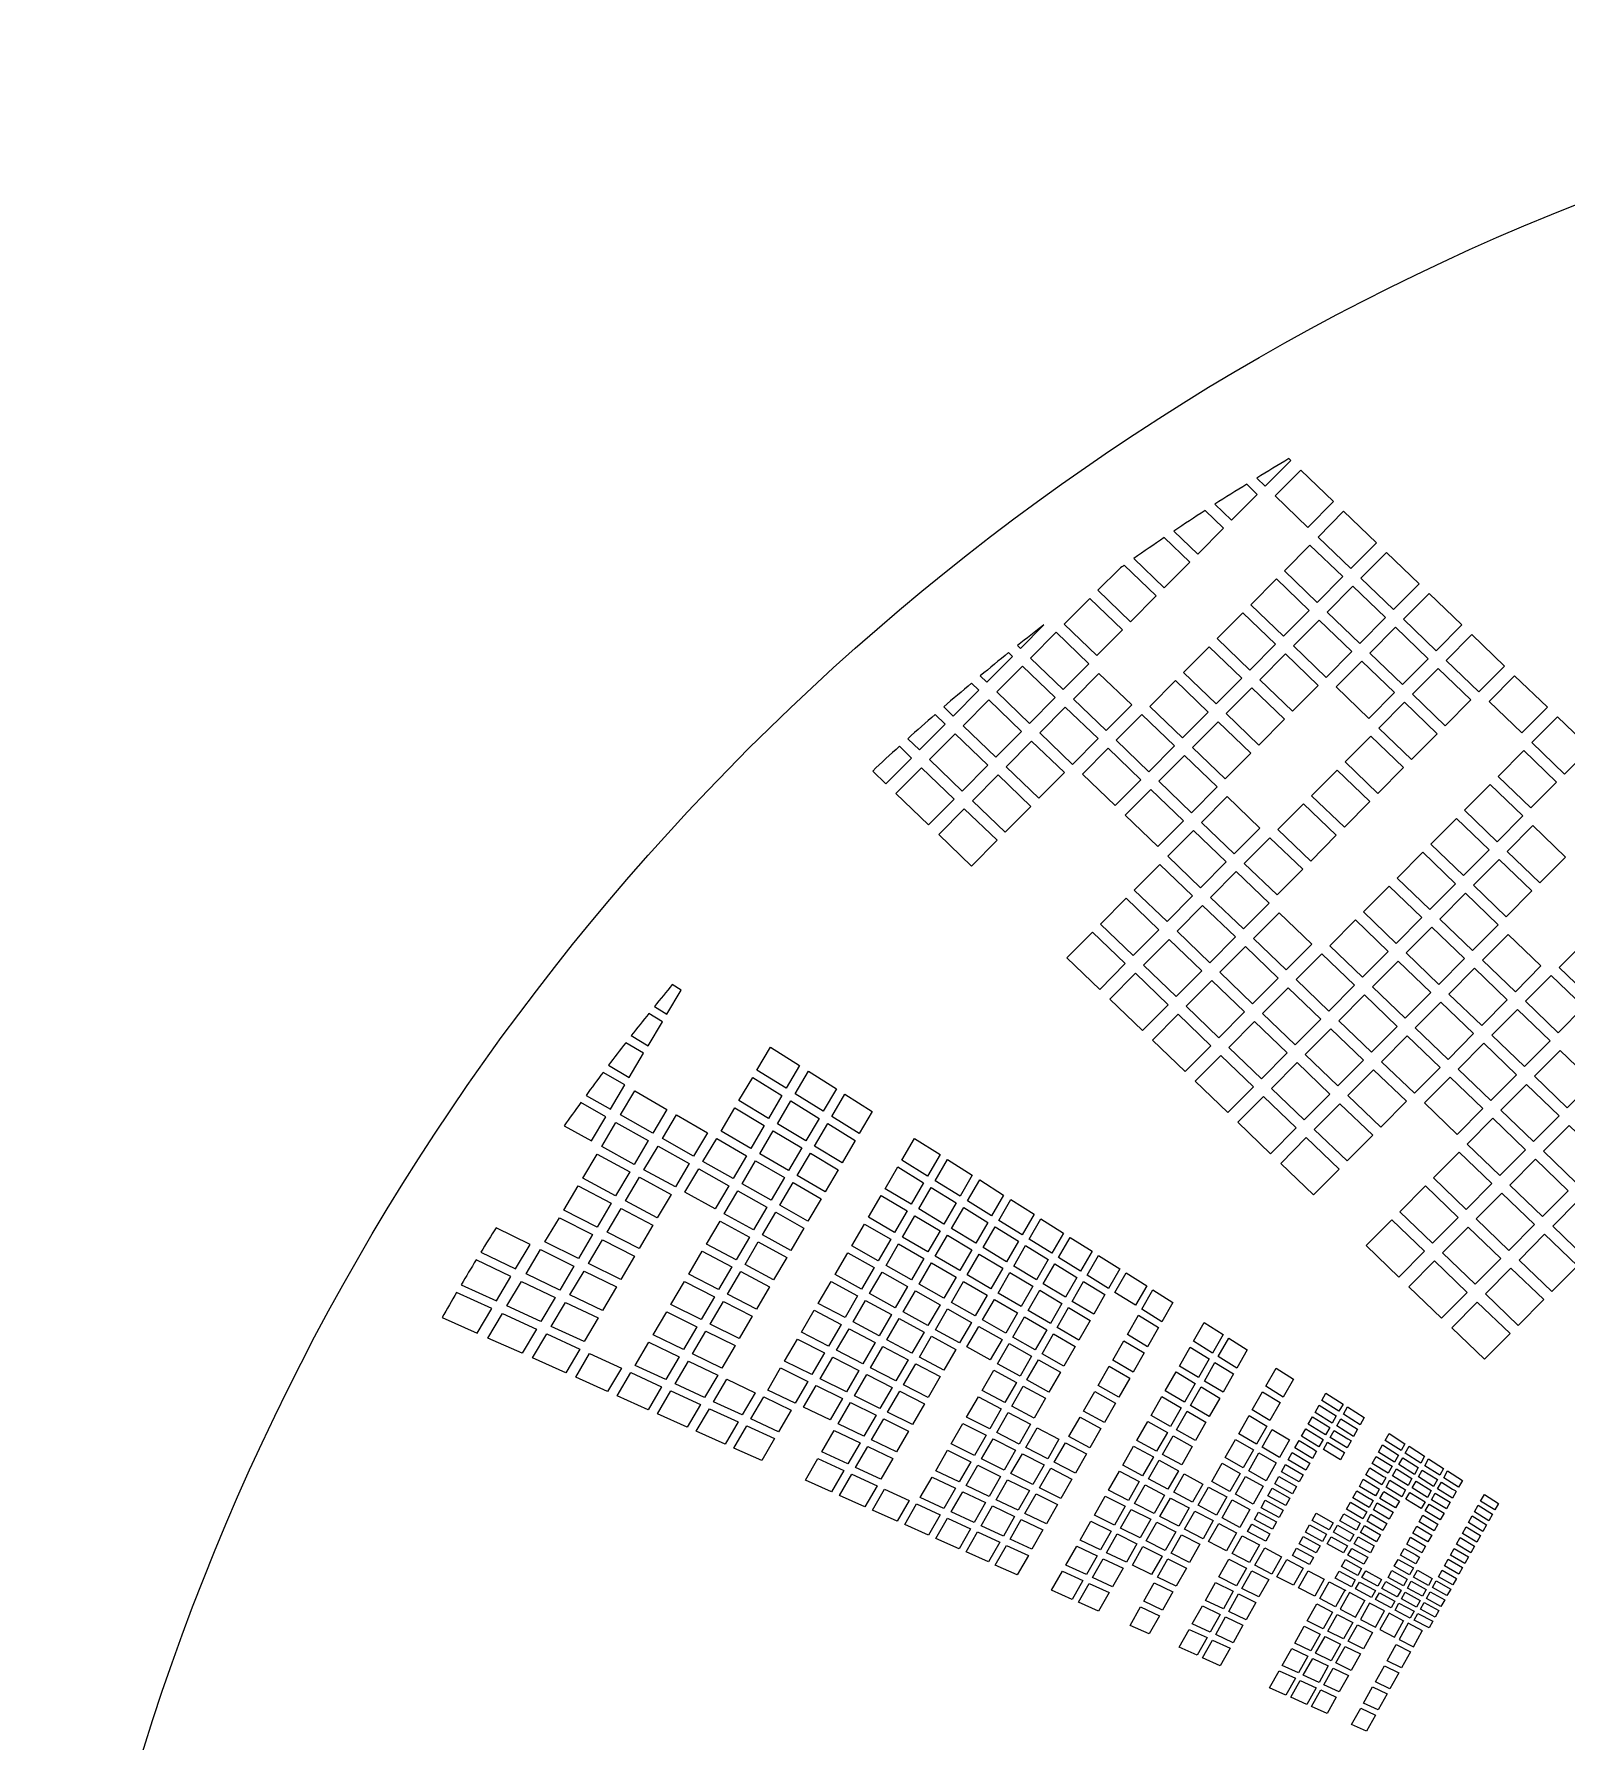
# Model space of a CAD drawing. Header units: millimetres. Extents: x -751 to 1411, y -446 to 1681.
# Drawn here: x 329.5 to 643.7, y 1330.7 to 1680.7 of the extents above; entities that cross this region are included whole.
import ezdxf

# ---------------------------------------------------------------- set-up
doc = ezdxf.new("R2010")
doc.units = ezdxf.units.MM
doc.header["$MEASUREMENT"] = 0
doc.layers.add('Layer 3', color=7, linetype='Continuous')

msp = doc.modelspace()

# ---------------------------------------------------------------- linework, layer by layer
at = {"layer": 'Layer 3', "lineweight": 0}
for points in [[(590.65, 1579.6), (583.94, 1586.05), (589.2, 1591.33), (595.9, 1584.89), (590.65, 1579.6)], [(599.41, 1571.17), (592.71, 1577.62), (597.96, 1582.91), (604.67, 1576.46), (599.41, 1571.17)], [(592.52, 1564.23), (585.81, 1570.68), (591.06, 1575.97), (597.77, 1569.52), (592.52, 1564.23)], [(608.17, 1562.75), (601.47, 1569.2), (606.73, 1574.49), (613.43, 1568.04), (608.17, 1562.75)], [(590.87, 1562.58), (585.62, 1557.3), (578.91, 1563.74), (584.17, 1569.03), (590.87, 1562.58)], [(545.94, 1565.06), (552.65, 1558.61), (547.39, 1553.32), (540.69, 1559.77), (545.94, 1565.06)], [(601.28, 1555.81), (594.57, 1562.26), (599.83, 1567.54), (606.53, 1561.1), (601.28, 1555.81)], [(616.94, 1554.32), (610.23, 1560.77), (615.49, 1566.06), (622.2, 1559.61), (616.94, 1554.32)], [(583.97, 1555.64), (578.72, 1550.35), (572.01, 1556.8), (577.27, 1562.09), (583.97, 1555.64)], [(545.75, 1551.67), (540.49, 1546.38), (533.79, 1552.83), (539.04, 1558.12), (545.75, 1551.67)], [(594.38, 1548.87), (587.67, 1555.32), (592.93, 1560.61), (599.63, 1554.16), (594.38, 1548.87)], [(610.04, 1547.38), (603.34, 1553.83), (608.59, 1559.12), (615.3, 1552.67), (610.04, 1547.38)], [(625.7, 1545.9), (619, 1552.35), (624.25, 1557.64), (630.96, 1551.19), (625.7, 1545.9)], [(577.07, 1548.7), (571.82, 1543.41), (565.11, 1549.86), (570.37, 1555.15), (577.07, 1548.7)], [(526.89, 1545.89), (532.14, 1551.18), (538.85, 1544.73), (533.59, 1539.44), (526.89, 1545.89)], [(592.73, 1547.22), (587.48, 1541.93), (580.77, 1548.38), (586.03, 1553.66), (592.73, 1547.22)], [(603.14, 1540.44), (596.44, 1546.89), (601.69, 1552.18), (608.4, 1545.73), (603.14, 1540.44)], [(618.8, 1538.96), (612.1, 1545.41), (617.35, 1550.7), (624.06, 1544.25), (618.8, 1538.96)], [(549.25, 1537.96), (542.55, 1544.41), (547.8, 1549.69), (554.51, 1543.25), (549.25, 1537.96)], [(570.17, 1541.76), (564.92, 1536.47), (558.21, 1542.92), (563.47, 1548.21), (570.17, 1541.76)], [(634.47, 1537.48), (627.76, 1543.93), (633.01, 1549.21), (639.72, 1542.76), (634.47, 1537.48)], [(531.95, 1537.79), (526.69, 1532.5), (519.99, 1538.95), (525.24, 1544.23), (531.95, 1537.79)], [(585.83, 1540.28), (580.58, 1534.99), (573.87, 1541.44), (579.13, 1546.72), (585.83, 1540.28)], [(611.9, 1532.02), (605.2, 1538.47), (610.45, 1543.76), (617.16, 1537.31), (611.9, 1532.02)], [(535.65, 1537.47), (540.9, 1542.75), (547.61, 1536.31), (542.35, 1531.02), (535.65, 1537.47)], [(563.28, 1534.82), (558.02, 1529.53), (551.31, 1535.98), (556.57, 1541.27), (563.28, 1534.82)], [(643.23, 1529.05), (636.52, 1535.5), (641.78, 1540.79), (648.48, 1534.34), (643.23, 1529.05)], [(525.05, 1530.85), (519.79, 1525.56), (513.09, 1532), (518.35, 1537.29), (525.05, 1530.85)], [(578.93, 1533.34), (573.68, 1528.05), (566.97, 1534.5), (572.23, 1539.78), (578.93, 1533.34)], [(605, 1525.08), (598.3, 1531.53), (603.55, 1536.82), (610.26, 1530.37), (605, 1525.08)], [(528.75, 1530.53), (534, 1535.81), (540.71, 1529.37), (535.46, 1524.08), (528.75, 1530.53)], [(551.12, 1522.59), (544.42, 1529.04), (549.67, 1534.33), (556.38, 1527.88), (551.12, 1522.59)], [(636.33, 1522.11), (629.62, 1528.56), (634.88, 1533.85), (641.58, 1527.4), (636.33, 1522.11)], [(518.15, 1523.9), (512.89, 1518.62), (506.19, 1525.06), (511.44, 1530.35), (518.15, 1523.9)], [(572.04, 1526.4), (566.78, 1521.11), (560.07, 1527.56), (565.33, 1532.84), (572.04, 1526.4)], [(603.36, 1523.43), (598.1, 1518.14), (591.4, 1524.59), (596.65, 1529.87), (603.36, 1523.43)], [(521.85, 1523.58), (527.11, 1528.87), (533.81, 1522.43), (528.55, 1517.14), (521.85, 1523.58)], [(634.69, 1520.46), (629.43, 1515.17), (622.72, 1521.62), (627.98, 1526.91), (634.69, 1520.46)], [(565.14, 1519.46), (559.88, 1514.17), (553.18, 1520.62), (558.43, 1525.9), (565.14, 1519.46)], [(575.55, 1512.68), (568.84, 1519.13), (574.1, 1524.42), (580.8, 1517.97), (575.55, 1512.68)], [(596.46, 1516.49), (591.21, 1511.2), (584.5, 1517.65), (589.76, 1522.93), (596.46, 1516.49)], [(520.2, 1521.93), (526.91, 1515.48), (521.65, 1510.2), (514.95, 1516.64), (520.2, 1521.93)], [(622.53, 1508.23), (615.83, 1514.68), (621.08, 1519.96), (627.79, 1513.52), (622.53, 1508.23)], [(573.9, 1511.03), (568.65, 1505.74), (561.94, 1512.19), (567.2, 1517.48), (573.9, 1511.03)], [(589.56, 1509.55), (584.31, 1504.26), (577.6, 1510.71), (582.86, 1515.99), (589.56, 1509.55)], [(638.19, 1506.75), (631.48, 1513.2), (636.74, 1518.48), (643.45, 1512.04), (638.19, 1506.75)], [(615.63, 1501.29), (608.93, 1507.74), (614.18, 1513.02), (620.89, 1506.58), (615.63, 1501.29)], [(567, 1504.09), (561.75, 1498.8), (555.04, 1505.25), (560.3, 1510.54), (567, 1504.09)], [(577.41, 1497.32), (570.7, 1503.77), (575.96, 1509.05), (582.66, 1502.61), (577.41, 1497.32)], [(631.29, 1499.81), (624.58, 1506.26), (629.84, 1511.54), (636.55, 1505.1), (631.29, 1499.81)], [(608.73, 1494.35), (602.03, 1500.8), (607.28, 1506.08), (613.99, 1499.64), (608.73, 1494.35)], [(553.4, 1503.6), (560.1, 1497.15), (554.84, 1491.86), (548.14, 1498.3), (553.4, 1503.6)], [(569.06, 1502.11), (575.76, 1495.67), (570.51, 1490.38), (563.8, 1496.83), (569.06, 1502.11)], [(624.39, 1492.87), (617.69, 1499.32), (622.94, 1504.6), (629.65, 1498.16), (624.39, 1492.87)], [(584.72, 1500.63), (591.43, 1494.18), (586.17, 1488.89), (579.46, 1495.35), (584.72, 1500.63)], [(607.09, 1492.7), (601.83, 1487.41), (595.13, 1493.86), (600.38, 1499.14), (607.09, 1492.7)], [(546.49, 1496.65), (553.2, 1490.2), (547.95, 1484.92), (541.24, 1491.36), (546.49, 1496.65)], [(562.16, 1495.17), (568.86, 1488.73), (563.61, 1483.44), (556.9, 1489.88), (562.16, 1495.17)], [(616.04, 1497.66), (622.75, 1491.22), (617.49, 1485.93), (610.79, 1492.38), (616.04, 1497.66)], [(633.16, 1484.44), (626.45, 1490.89), (631.71, 1496.18), (638.41, 1489.73), (633.16, 1484.44)], [(654.07, 1488.25), (648.82, 1482.96), (642.11, 1489.41), (647.37, 1494.69), (654.07, 1488.25)], [(577.82, 1493.69), (584.53, 1487.24), (579.27, 1481.95), (572.56, 1488.41), (577.82, 1493.69)], [(588.23, 1486.92), (593.48, 1492.2), (600.19, 1485.76), (594.93, 1480.47), (588.23, 1486.92)], [(555.26, 1488.23), (561.96, 1481.78), (556.71, 1476.5), (550, 1482.94), (555.26, 1488.23)], [(609.14, 1490.72), (615.85, 1484.28), (610.59, 1478.99), (603.89, 1485.44), (609.14, 1490.72)], [(626.26, 1477.5), (619.55, 1483.95), (624.81, 1489.24), (631.51, 1482.79), (626.26, 1477.5)], [(641.92, 1476.02), (635.21, 1482.47), (640.47, 1487.75), (647.17, 1481.31), (641.92, 1476.02)], [(570.92, 1486.75), (577.63, 1480.3), (572.37, 1475.01), (565.66, 1481.46), (570.92, 1486.75)], [(586.58, 1485.26), (593.29, 1478.82), (588.03, 1473.53), (581.33, 1479.98), (586.58, 1485.26)], [(602.24, 1483.78), (608.95, 1477.33), (603.69, 1472.05), (596.99, 1478.5), (602.24, 1483.78)], [(617.91, 1482.3), (624.61, 1475.85), (619.36, 1470.56), (612.65, 1477.01), (617.91, 1482.3)], [(635.02, 1469.08), (628.31, 1475.53), (633.57, 1480.81), (640.27, 1474.37), (635.02, 1469.08)], [(564.02, 1479.81), (570.73, 1473.36), (565.47, 1468.07), (558.76, 1474.52), (564.02, 1479.81)], [(579.69, 1478.32), (586.39, 1471.88), (581.13, 1466.59), (574.43, 1473.03), (579.69, 1478.32)], [(590.09, 1471.56), (595.34, 1476.84), (602.05, 1470.39), (596.8, 1465.11), (590.09, 1471.56)], [(611.01, 1475.36), (617.72, 1468.91), (612.46, 1463.62), (605.75, 1470.07), (611.01, 1475.36)], [(626.67, 1473.87), (633.37, 1467.43), (628.12, 1462.14), (621.41, 1468.59), (626.67, 1473.87)], [(483.7, 1464.64), (477.7, 1468.36), (480.5, 1473.1), (486.45, 1469.32), (483.7, 1464.64)], [(572.78, 1471.38), (579.49, 1464.93), (574.23, 1459.65), (567.53, 1466.09), (572.78, 1471.38)], [(637.08, 1467.1), (642.33, 1472.39), (649.04, 1465.94), (643.79, 1460.65), (637.08, 1467.1)], [(482.83, 1463.17), (480.07, 1458.48), (474.01, 1462.12), (476.82, 1466.88), (482.83, 1463.17)], [(491.3, 1459.92), (485.5, 1463.52), (488.25, 1468.18), (494, 1464.52), (491.3, 1459.92)], [(588.45, 1469.9), (595.15, 1463.46), (589.89, 1458.16), (583.19, 1464.61), (588.45, 1469.9)], [(604.11, 1468.42), (610.82, 1461.97), (605.56, 1456.68), (598.85, 1463.13), (604.11, 1468.42)], [(619.77, 1466.93), (626.48, 1460.49), (621.22, 1455.2), (614.52, 1461.65), (619.77, 1466.93)], [(456.33, 1455.45), (449.72, 1459.19), (452.65, 1464.13), (459.22, 1460.32), (456.33, 1455.45)], [(498.66, 1455.35), (493.05, 1458.83), (495.74, 1463.42), (501.31, 1459.88), (498.66, 1455.35)], [(630.18, 1460.16), (635.44, 1465.45), (642.14, 1459), (636.89, 1453.71), (630.18, 1460.16)], [(479.2, 1457.01), (476.43, 1452.31), (470.33, 1455.88), (473.14, 1460.64), (479.2, 1457.01)], [(487.74, 1453.85), (481.89, 1457.38), (484.64, 1462.06), (490.45, 1458.47), (487.74, 1453.85)], [(581.54, 1462.96), (588.25, 1456.51), (582.99, 1451.22), (576.29, 1457.67), (581.54, 1462.96)], [(591.95, 1456.18), (597.21, 1461.48), (603.92, 1455.03), (598.66, 1449.74), (591.95, 1456.18)], [(455.43, 1453.92), (452.54, 1449.04), (445.87, 1452.7), (448.8, 1457.65), (455.43, 1453.92)], [(464.7, 1450.7), (458.32, 1454.32), (461.2, 1459.17), (467.53, 1455.49), (464.7, 1450.7)], [(495.16, 1449.38), (489.51, 1452.79), (492.21, 1457.39), (497.82, 1453.93), (495.16, 1449.38)], [(623.28, 1453.22), (628.54, 1458.51), (635.24, 1452.06), (629.99, 1446.77), (623.28, 1453.22)], [(638.94, 1451.74), (644.2, 1457.02), (650.9, 1450.58), (645.65, 1445.29), (638.94, 1451.74)], [(460.98, 1444.41), (454.54, 1447.94), (457.42, 1452.8), (463.82, 1449.2), (460.98, 1444.41)], [(475.57, 1450.83), (472.79, 1446.12), (466.63, 1449.61), (469.44, 1454.38), (475.57, 1450.83)], [(486.89, 1452.41), (484.17, 1447.78), (478.27, 1451.23), (481.03, 1455.91), (486.89, 1452.41)], [(512.66, 1446.65), (507.4, 1449.92), (510, 1454.36), (515.22, 1451.05), (512.66, 1446.65)], [(590.31, 1454.53), (597.01, 1448.08), (591.76, 1442.8), (585.05, 1449.24), (590.31, 1454.53)], [(451.63, 1447.51), (448.73, 1442.62), (442, 1446.19), (444.95, 1451.15), (451.63, 1447.51)], [(483.32, 1446.33), (480.6, 1441.7), (474.65, 1445.07), (477.41, 1449.76), (483.32, 1446.33)], [(491.66, 1443.41), (485.96, 1446.74), (488.66, 1451.35), (494.33, 1447.96), (491.66, 1443.41)], [(519.33, 1442.51), (514.24, 1445.67), (516.79, 1450.05), (521.84, 1446.84), (519.33, 1442.51)], [(621.64, 1451.56), (628.34, 1445.12), (623.09, 1439.83), (616.38, 1446.28), (621.64, 1451.56)], [(632.04, 1444.8), (637.3, 1450.08), (644, 1443.64), (638.75, 1438.35), (632.04, 1444.8)], [(457.25, 1438.09), (450.76, 1441.54), (453.64, 1446.42), (460.09, 1442.9), (457.25, 1438.09)], [(469.14, 1439.93), (462.92, 1443.34), (465.75, 1448.12), (471.92, 1444.65), (469.14, 1439.93)], [(511.86, 1445.27), (509.29, 1440.87), (503.99, 1444.06), (506.59, 1448.52), (511.86, 1445.27)], [(525.79, 1438.5), (520.86, 1441.56), (523.37, 1445.87), (528.26, 1442.76), (525.79, 1438.5)], [(441.08, 1444.64), (447.82, 1441.09), (444.92, 1436.19), (438.13, 1439.68), (441.08, 1444.64)], [(479.75, 1440.25), (477.02, 1435.6), (471.01, 1438.9), (473.78, 1443.6), (479.75, 1440.25)], [(490.83, 1441.98), (488.16, 1437.42), (482.4, 1440.68), (485.11, 1445.3), (490.83, 1441.98)], [(508.49, 1439.49), (505.92, 1435.08), (500.57, 1438.2), (503.17, 1442.67), (508.49, 1439.49)], [(516.02, 1436.81), (510.89, 1439.91), (513.44, 1444.3), (518.54, 1441.15), (516.02, 1436.81)], [(614.74, 1444.62), (621.44, 1438.18), (616.19, 1432.89), (609.48, 1439.33), (614.74, 1444.62)], [(625.14, 1437.86), (630.4, 1443.14), (637.1, 1436.7), (631.85, 1431.41), (625.14, 1437.86)], [(449.85, 1440.02), (456.36, 1436.59), (453.52, 1431.77), (446.96, 1435.14), (449.85, 1440.02)], [(487.32, 1435.99), (484.64, 1431.42), (478.83, 1434.61), (481.55, 1439.23), (487.32, 1435.99)], [(522.54, 1432.89), (517.56, 1435.88), (520.08, 1440.21), (525.02, 1437.16), (522.54, 1432.89)], [(532.06, 1434.6), (527.28, 1437.57), (529.74, 1441.82), (534.49, 1438.81), (532.06, 1434.6)], [(640.81, 1436.37), (646.06, 1441.66), (652.77, 1435.21), (647.51, 1429.92), (640.81, 1436.37)], [(437.21, 1438.12), (444.01, 1434.65), (441.1, 1429.74), (434.25, 1433.15), (437.21, 1438.12)], [(467.37, 1432.72), (470.15, 1437.43), (476.17, 1434.15), (473.43, 1429.5), (467.37, 1432.72)], [(502.54, 1429.27), (497.14, 1432.33), (499.75, 1436.8), (505.11, 1433.69), (502.54, 1429.27)], [(515.23, 1435.45), (512.7, 1431.11), (507.53, 1434.13), (510.09, 1438.53), (515.23, 1435.45)], [(528.86, 1429.07), (524.04, 1431.98), (526.51, 1436.24), (531.3, 1433.29), (528.86, 1429.07)], [(538.13, 1430.83), (533.5, 1433.71), (535.92, 1437.9), (540.52, 1434.97), (538.13, 1430.83)], [(607.83, 1437.68), (614.54, 1431.23), (609.29, 1425.95), (602.58, 1432.39), (607.83, 1437.68)], [(623.5, 1436.2), (630.2, 1429.76), (624.95, 1424.47), (618.24, 1430.91), (623.5, 1436.2)], [(440.19, 1428.2), (437.27, 1423.28), (430.36, 1426.6), (433.32, 1431.59), (440.19, 1428.2)], [(452.62, 1430.26), (449.77, 1425.43), (443.16, 1428.72), (446.06, 1433.61), (452.62, 1430.26)], [(475.26, 1428.52), (477.98, 1433.16), (483.8, 1429.99), (481.12, 1425.41), (475.26, 1428.52)], [(511.91, 1429.75), (509.38, 1425.4), (504.16, 1428.35), (506.73, 1432.76), (511.91, 1429.75)], [(519.28, 1427.27), (514.26, 1430.2), (516.78, 1434.53), (521.76, 1431.55), (519.28, 1427.27)], [(534.99, 1425.38), (530.32, 1428.2), (532.74, 1432.4), (537.39, 1429.53), (534.99, 1425.38)], [(544.03, 1427.17), (539.54, 1429.96), (541.92, 1434.09), (546.38, 1431.25), (544.03, 1427.17)], [(633.91, 1429.43), (639.16, 1434.72), (645.87, 1428.27), (640.61, 1422.98), (633.91, 1429.43)], [(472.58, 1428.04), (469.84, 1423.38), (463.73, 1426.52), (466.5, 1431.24), (472.58, 1428.04)], [(499.15, 1423.46), (493.71, 1426.45), (496.32, 1430.93), (501.73, 1427.89), (499.15, 1423.46)], [(518.5, 1425.93), (516.02, 1421.64), (510.96, 1424.5), (513.48, 1428.84), (518.5, 1425.93)], [(525.66, 1423.54), (520.8, 1426.38), (523.27, 1430.65), (528.1, 1427.76), (525.66, 1423.54)], [(540.94, 1421.8), (536.4, 1424.53), (538.79, 1428.67), (543.3, 1425.89), (540.94, 1421.8)], [(549.76, 1423.61), (545.39, 1426.32), (547.73, 1430.39), (552.07, 1427.64), (549.76, 1423.61)], [(616.59, 1429.26), (623.3, 1422.81), (618.05, 1417.52), (611.34, 1423.97), (616.59, 1429.26)], [(433.43, 1416.81), (426.46, 1420.04), (429.43, 1425.04), (436.36, 1421.74), (433.43, 1416.81)], [(448.88, 1423.92), (446.02, 1419.08), (439.35, 1422.28), (442.25, 1427.18), (448.88, 1423.92)], [(468.98, 1421.92), (466.24, 1417.24), (460.07, 1420.31), (462.86, 1425.04), (468.98, 1421.92)], [(471.69, 1422.43), (474.41, 1427.07), (480.28, 1423.98), (477.6, 1419.39), (471.69, 1422.43)], [(495.76, 1417.64), (490.26, 1420.55), (492.89, 1425.04), (498.34, 1422.07), (495.76, 1417.64)], [(506.06, 1419.67), (500.79, 1422.56), (503.36, 1426.97), (508.59, 1424.03), (506.06, 1419.67)], [(522.45, 1417.99), (517.55, 1420.77), (520.02, 1425.04), (524.9, 1422.22), (522.45, 1417.99)], [(531.84, 1419.92), (527.13, 1422.68), (529.56, 1426.88), (534.24, 1424.08), (531.84, 1419.92)], [(546.72, 1418.32), (542.31, 1420.97), (544.66, 1425.05), (549.03, 1422.35), (546.72, 1418.32)], [(555.32, 1420.16), (551.08, 1422.79), (553.38, 1426.8), (557.6, 1424.13), (555.32, 1420.16)], [(627.01, 1422.49), (632.26, 1427.78), (638.97, 1421.33), (633.71, 1416.04), (627.01, 1422.49)], [(502.72, 1413.93), (497.41, 1416.76), (499.98, 1421.18), (505.26, 1418.3), (502.72, 1413.93)], [(515.24, 1420.29), (512.75, 1416), (507.64, 1418.8), (510.17, 1423.15), (515.24, 1420.29)], [(528.69, 1414.46), (523.93, 1417.15), (526.37, 1421.36), (531.09, 1418.62), (528.69, 1414.46)], [(537.85, 1416.42), (533.27, 1419.09), (535.66, 1423.23), (540.2, 1420.51), (537.85, 1416.42)], [(560.72, 1416.8), (556.6, 1419.36), (558.87, 1423.32), (562.96, 1420.72), (560.72, 1416.8)], [(432.52, 1415.26), (429.59, 1410.32), (422.56, 1413.46), (425.53, 1418.47), (432.52, 1415.26)], [(445.12, 1417.56), (442.26, 1412.71), (435.53, 1415.83), (438.44, 1420.75), (445.12, 1417.56)], [(459.2, 1418.83), (465.38, 1415.78), (462.63, 1411.1), (456.41, 1414.09), (459.2, 1418.83)], [(468.1, 1416.32), (470.83, 1420.97), (476.75, 1417.95), (474.06, 1413.35), (468.1, 1416.32)], [(494.95, 1416.25), (492.36, 1411.8), (486.82, 1414.65), (489.44, 1419.15), (494.95, 1416.25)], [(521.69, 1416.67), (519.24, 1412.44), (514.29, 1415.15), (516.77, 1419.43), (521.69, 1416.67)], [(534.74, 1411.03), (530.13, 1413.64), (532.52, 1417.79), (537.11, 1415.13), (534.74, 1411.03)], [(543.67, 1413.01), (539.23, 1415.61), (541.58, 1419.69), (545.99, 1417.05), (543.67, 1413.01)], [(557.77, 1411.65), (553.62, 1414.16), (555.89, 1418.12), (560.02, 1415.58), (557.77, 1411.65)], [(625.36, 1420.83), (632.07, 1414.38), (626.81, 1409.1), (620.11, 1415.55), (625.36, 1420.83)], [(434.62, 1414.29), (441.36, 1411.19), (438.49, 1406.34), (431.71, 1409.37), (434.62, 1414.29)], [(473.22, 1411.92), (470.52, 1407.31), (464.51, 1410.2), (467.24, 1414.86), (473.22, 1411.92)], [(496.6, 1415.37), (501.93, 1412.57), (499.38, 1408.19), (494.02, 1410.94), (496.6, 1415.37)], [(509.47, 1410.35), (504.33, 1413.08), (506.85, 1417.44), (511.97, 1414.65), (509.47, 1410.35)], [(525.53, 1408.98), (520.73, 1411.62), (523.17, 1415.84), (527.94, 1413.15), (525.53, 1408.98)], [(536.14, 1410.24), (538.49, 1414.33), (542.94, 1411.75), (540.62, 1407.7), (536.14, 1410.24)], [(571.08, 1410.37), (567.18, 1412.79), (569.38, 1416.64), (573.25, 1414.18), (571.08, 1410.37)], [(461.77, 1409.63), (459.01, 1404.94), (452.74, 1407.85), (455.53, 1412.6), (461.77, 1409.63)], [(485.99, 1413.24), (491.55, 1410.41), (488.95, 1405.95), (483.36, 1408.73), (485.99, 1413.24)], [(501, 1407.36), (503.53, 1411.72), (508.69, 1409), (506.19, 1404.69), (501, 1407.36)], [(518.47, 1411.11), (516.02, 1406.87), (511.03, 1409.52), (513.51, 1413.81), (518.47, 1411.11)], [(529.38, 1412.34), (534, 1409.74), (531.64, 1405.63), (526.98, 1408.19), (529.38, 1412.34)], [(557.07, 1410.42), (554.83, 1406.49), (550.63, 1408.94), (552.91, 1412.91), (557.07, 1410.42)], [(570.4, 1409.18), (568.22, 1405.36), (564.29, 1407.72), (566.5, 1411.58), (570.4, 1409.18)], [(576.05, 1407.29), (572.26, 1409.64), (574.42, 1413.44), (578.19, 1411.05), (576.05, 1407.29)], [(443.39, 1410.26), (449.9, 1407.27), (447.09, 1402.49), (440.54, 1405.42), (443.39, 1410.26)], [(463.65, 1408.74), (469.68, 1405.87), (466.97, 1401.25), (460.91, 1404.07), (463.65, 1408.74)], [(479.9, 1402.8), (482.54, 1407.32), (488.14, 1404.56), (485.54, 1400.1), (479.9, 1402.8)], [(493.22, 1409.55), (498.59, 1406.82), (496.04, 1402.43), (490.63, 1405.12), (493.22, 1409.55)], [(510.25, 1408.18), (515.25, 1405.54), (512.8, 1401.29), (507.76, 1403.88), (510.25, 1408.18)], [(533.04, 1404.86), (535.4, 1408.96), (539.89, 1406.43), (537.56, 1402.38), (533.04, 1404.86)], [(554.12, 1405.26), (551.87, 1401.33), (547.64, 1403.72), (549.92, 1407.7), (554.12, 1405.26)], [(573.23, 1402.34), (569.41, 1404.64), (571.58, 1408.45), (575.38, 1406.11), (573.23, 1402.34)], [(585.59, 1401.36), (582, 1403.59), (584.1, 1407.29), (587.66, 1405.03), (585.59, 1401.36)], [(451.86, 1406.37), (458.15, 1403.47), (455.39, 1398.77), (449.06, 1401.61), (451.86, 1406.37)], [(471.49, 1405), (477.32, 1402.22), (474.67, 1397.68), (468.8, 1400.4), (471.49, 1405)], [(489.82, 1403.73), (495.24, 1401.06), (492.69, 1396.66), (487.23, 1399.28), (489.82, 1403.73)], [(500.21, 1405.99), (505.41, 1403.34), (502.9, 1399.02), (497.67, 1401.62), (500.21, 1405.99)], [(523.83, 1402.72), (526.23, 1406.88), (530.9, 1404.34), (528.53, 1400.22), (523.83, 1402.72)], [(532.3, 1403.58), (536.83, 1401.11), (534.5, 1397.05), (529.94, 1399.47), (532.3, 1403.58)], [(567.54, 1404.16), (565.36, 1400.34), (561.4, 1402.65), (563.61, 1406.52), (567.54, 1404.16)], [(460.05, 1402.6), (466.13, 1399.81), (463.42, 1395.18), (457.3, 1397.92), (460.05, 1402.6)], [(476.44, 1396.86), (479.08, 1401.39), (484.72, 1398.7), (482.12, 1394.23), (476.44, 1396.86)], [(496.87, 1400.25), (502.12, 1397.66), (499.61, 1393.33), (494.33, 1395.87), (496.87, 1400.25)], [(504.49, 1398.23), (506.98, 1402.53), (512.03, 1399.96), (509.56, 1395.71), (504.49, 1398.23)], [(520.67, 1397.24), (523.08, 1401.42), (527.78, 1398.93), (525.41, 1394.81), (520.67, 1397.24)], [(548.91, 1396.15), (544.65, 1398.49), (546.93, 1402.48), (551.17, 1400.1), (548.91, 1396.15)], [(562.5, 1395.31), (558.5, 1397.57), (560.71, 1401.44), (564.68, 1399.14), (562.5, 1395.31)], [(572.56, 1401.16), (570.42, 1397.38), (566.56, 1399.64), (568.73, 1403.45), (572.56, 1401.16)], [(584.94, 1400.21), (582.86, 1396.54), (579.23, 1398.72), (581.34, 1402.43), (584.94, 1400.21)], [(596.99, 1398.43), (593.47, 1400.66), (594.31, 1402.16), (597.83, 1399.91), (596.99, 1398.43)], [(467.96, 1398.96), (473.84, 1396.26), (471.18, 1391.71), (465.26, 1394.36), (467.96, 1398.96)], [(501.21, 1392.57), (503.71, 1396.88), (508.79, 1394.37), (506.33, 1390.11), (501.21, 1392.57)], [(526.84, 1394.07), (529.2, 1398.19), (533.77, 1395.78), (531.44, 1391.71), (526.84, 1394.07)], [(541.65, 1393.25), (543.93, 1397.25), (548.2, 1394.92), (545.95, 1390.97), (541.65, 1393.25)], [(569.74, 1396.2), (567.59, 1392.42), (563.71, 1394.62), (565.88, 1398.44), (569.74, 1396.2)], [(582.2, 1395.39), (580.12, 1391.71), (576.47, 1393.85), (578.58, 1397.56), (582.2, 1395.39)], [(595.11, 1395.09), (594.27, 1393.61), (590.72, 1395.79), (591.57, 1397.29), (595.11, 1395.09)], [(596.46, 1397.49), (595.63, 1396.01), (592.09, 1398.21), (592.93, 1399.71), (596.46, 1397.49)], [(599.99, 1393.28), (596.55, 1395.43), (597.38, 1396.91), (600.82, 1394.75), (599.99, 1393.28)], [(601.34, 1395.67), (597.91, 1397.85), (598.74, 1399.33), (602.17, 1397.14), (601.34, 1395.67)], [(475.61, 1395.44), (481.3, 1392.83), (478.69, 1388.35), (472.96, 1390.91), (475.61, 1395.44)], [(498.83, 1391.98), (496.31, 1387.64), (490.99, 1390.11), (493.53, 1394.5), (498.83, 1391.98)], [(524.66, 1393.52), (522.29, 1389.38), (517.51, 1391.76), (519.92, 1395.94), (524.66, 1393.52)], [(535.15, 1395.05), (539.59, 1392.71), (537.29, 1388.7), (532.83, 1390.99), (535.15, 1395.05)], [(559.63, 1390.27), (555.6, 1392.48), (557.81, 1396.36), (561.82, 1394.11), (559.63, 1390.27)], [(564.77, 1387.45), (560.85, 1389.6), (563.03, 1393.43), (566.92, 1391.24), (564.77, 1387.45)], [(584.79, 1388.99), (581.23, 1391.06), (583.3, 1394.73), (586.84, 1392.62), (584.79, 1388.99)], [(593.74, 1392.67), (592.9, 1391.18), (589.33, 1393.34), (590.18, 1394.84), (593.74, 1392.67)], [(598.84, 1392.78), (598.84, 1392.78), (599.41, 1392.43), (599.41, 1392.43), (599.49, 1392.38), (598.66, 1390.92), (595.2, 1393.04), (596.03, 1394.52), (598.84, 1392.78)], [(609.72, 1390.37), (606.45, 1392.44), (607.27, 1393.88), (610.52, 1391.8), (609.72, 1390.37)], [(500.43, 1391.22), (505.56, 1388.77), (503.09, 1384.5), (497.92, 1386.9), (500.43, 1391.22)], [(516.75, 1390.45), (521.54, 1388.09), (519.16, 1383.95), (514.34, 1386.26), (516.75, 1390.45)], [(523.73, 1388.67), (526.1, 1392.79), (530.7, 1390.44), (528.36, 1386.36), (523.73, 1388.67)], [(529.77, 1385.66), (532.1, 1389.72), (536.57, 1387.44), (534.27, 1383.43), (529.77, 1385.66)], [(540.93, 1392), (545.24, 1389.73), (542.98, 1385.78), (538.64, 1388.01), (540.93, 1392)], [(558.95, 1389.07), (556.76, 1385.23), (552.69, 1387.38), (554.91, 1391.27), (558.95, 1389.07)], [(577.38, 1386.88), (573.7, 1388.96), (575.81, 1392.68), (579.47, 1390.56), (577.38, 1386.88)], [(584.14, 1387.85), (582.09, 1384.21), (578.5, 1386.24), (580.58, 1389.92), (584.14, 1387.85)], [(591.02, 1387.84), (590.18, 1386.35), (586.58, 1388.46), (587.43, 1389.97), (591.02, 1387.84)], [(591.76, 1390.65), (591.76, 1390.65), (592.35, 1390.29), (592.39, 1390.27), (591.55, 1388.78), (587.96, 1390.92), (588.81, 1392.42), (591.76, 1390.65)], [(598.14, 1389.99), (597.31, 1388.52), (593.83, 1390.62), (594.67, 1392.11), (598.14, 1389.99)], [(609.21, 1389.47), (608.41, 1388.04), (605.13, 1390.08), (605.94, 1391.53), (609.21, 1389.47)], [(613.75, 1387.82), (610.57, 1389.83), (611.37, 1391.26), (614.54, 1389.23), (613.75, 1387.82)], [(490.19, 1388.74), (495.53, 1386.29), (493.01, 1381.94), (487.64, 1384.34), (490.19, 1388.74)], [(522.98, 1387.38), (527.63, 1385.09), (525.29, 1381), (520.61, 1383.25), (522.98, 1387.38)], [(537.92, 1386.75), (542.27, 1384.54), (540, 1380.58), (535.63, 1382.75), (537.92, 1386.75)], [(556.07, 1384.02), (553.88, 1380.17), (549.78, 1382.28), (552, 1386.17), (556.07, 1384.02)], [(557.99, 1384.57), (560.17, 1388.4), (564.1, 1386.26), (561.94, 1382.47), (557.99, 1384.57)], [(574.64, 1382.03), (570.93, 1384.07), (573.04, 1387.8), (576.73, 1385.72), (574.64, 1382.03)], [(588.82, 1383.95), (585.2, 1386.03), (586.06, 1387.54), (589.66, 1385.44), (588.82, 1383.95)], [(606.16, 1385.09), (606.45, 1384.91), (606.6, 1384.82), (605.8, 1383.39), (602.49, 1385.39), (603.3, 1386.83), (606.16, 1385.09)], [(607.91, 1387.16), (607.11, 1385.73), (603.82, 1387.75), (604.63, 1389.19), (607.91, 1387.16)], [(611.18, 1383.23), (607.97, 1385.2), (608.77, 1386.63), (611.97, 1384.64), (611.18, 1383.23)], [(613.25, 1386.93), (612.46, 1385.51), (609.26, 1387.5), (610.06, 1388.93), (613.25, 1386.93)], [(617.19, 1384.45), (616.41, 1383.05), (613.29, 1384.99), (614.08, 1386.4), (617.19, 1384.45)], [(617.68, 1385.33), (614.58, 1387.29), (615.37, 1388.7), (618.46, 1386.72), (617.68, 1385.33)], [(621.52, 1382.9), (618.49, 1384.82), (619.27, 1386.21), (622.29, 1384.27), (621.52, 1382.9)], [(497.14, 1385.54), (502.31, 1383.16), (499.84, 1378.88), (494.63, 1381.21), (497.14, 1385.54)], [(513.58, 1384.95), (518.41, 1382.65), (516.02, 1378.5), (511.16, 1380.75), (513.58, 1384.95)], [(526.7, 1380.32), (529.04, 1384.39), (533.55, 1382.17), (531.24, 1378.14), (526.7, 1380.32)], [(561.26, 1381.28), (559.1, 1377.49), (555.12, 1379.54), (557.3, 1383.37), (561.26, 1381.28)], [(566.98, 1379.79), (563.14, 1381.83), (565.29, 1385.62), (569.11, 1383.53), (566.98, 1379.79)], [(573.99, 1380.88), (571.89, 1377.18), (568.15, 1379.17), (570.26, 1382.9), (573.99, 1380.88)], [(575.77, 1381.42), (577.85, 1385.09), (581.44, 1383.07), (579.38, 1379.43), (575.77, 1381.42)], [(586.93, 1380.6), (586.09, 1379.11), (582.44, 1381.14), (583.29, 1382.65), (586.93, 1380.6)], [(588.29, 1383.01), (587.45, 1381.51), (583.82, 1383.58), (584.67, 1385.08), (588.29, 1383.01)], [(605.3, 1382.51), (605.26, 1382.42), (605.26, 1382.42), (604.91, 1381.81), (604.91, 1381.81), (604.5, 1381.08), (604.46, 1381.1), (601.18, 1383.05), (601.99, 1384.5), (605.3, 1382.51)], [(610.67, 1382.34), (609.88, 1380.92), (606.66, 1382.87), (607.46, 1384.3), (610.67, 1382.34)], [(615.14, 1380.79), (612.01, 1382.72), (612.8, 1384.13), (615.92, 1382.19), (615.14, 1380.79)], [(620.3, 1382.49), (620.29, 1382.49), (620.79, 1382.18), (621.03, 1382.03), (620.26, 1380.64), (617.22, 1382.54), (618, 1383.94), (620.3, 1382.49)], [(503.87, 1382.45), (508.89, 1380.14), (506.46, 1375.92), (501.41, 1378.18), (503.87, 1382.45)], [(510.41, 1379.44), (515.27, 1377.2), (512.88, 1373.05), (507.98, 1375.24), (510.41, 1379.44)], [(519.87, 1381.96), (524.55, 1379.72), (522.2, 1375.64), (517.49, 1377.82), (519.87, 1381.96)], [(525.97, 1379.05), (530.52, 1376.88), (528.21, 1372.85), (523.63, 1374.97), (525.97, 1379.05)], [(532.61, 1377.48), (534.91, 1381.5), (539.29, 1379.33), (537.02, 1375.36), (532.61, 1377.48)], [(546.86, 1377.17), (549.09, 1381.06), (553.19, 1378.97), (551, 1375.11), (546.86, 1377.17)], [(562.46, 1380.65), (566.32, 1378.62), (564.19, 1374.87), (560.31, 1376.86), (562.46, 1380.65)], [(573.03, 1376.58), (575.11, 1380.26), (578.74, 1378.29), (576.68, 1374.64), (573.03, 1376.58)], [(581.05, 1378.68), (581.9, 1380.19), (585.56, 1378.16), (584.71, 1376.67), (581.05, 1378.68)], [(602.69, 1377.85), (601.88, 1376.42), (598.53, 1378.35), (599.35, 1379.8), (602.69, 1377.85)], [(603.29, 1380.58), (603.48, 1380.47), (603.99, 1380.17), (603.18, 1378.73), (599.85, 1380.69), (600.66, 1382.14), (603.29, 1380.58)], [(608.1, 1377.74), (607.3, 1376.32), (604.05, 1378.23), (604.85, 1379.66), (608.1, 1377.74)], [(608.68, 1380.48), (609.21, 1380.16), (609.21, 1380.16), (609.39, 1380.05), (608.6, 1378.63), (605.36, 1380.56), (606.03, 1381.75), (606.17, 1381.99), (608.68, 1380.48)], [(614.65, 1379.91), (613.87, 1378.51), (610.72, 1380.41), (611.51, 1381.82), (614.65, 1379.91)], [(618.53, 1377.54), (617.75, 1376.16), (614.68, 1378.01), (615.47, 1379.41), (618.53, 1377.54)], [(615.96, 1380.29), (616.74, 1381.68), (619.79, 1379.8), (619.02, 1378.42), (615.96, 1380.29)], [(628.45, 1377.35), (627.7, 1376), (624.8, 1377.81), (625.56, 1379.18), (628.45, 1377.35)], [(626.04, 1380.04), (626.8, 1381.39), (629.68, 1379.55), (628.93, 1378.21), (626.04, 1380.04)], [(516.74, 1376.53), (521.47, 1374.35), (519.12, 1370.26), (514.36, 1372.39), (516.74, 1376.53)], [(529.59, 1372.21), (531.89, 1376.23), (536.31, 1374.12), (534.04, 1370.15), (529.59, 1372.21)], [(543.94, 1372.04), (546.17, 1375.95), (550.31, 1373.9), (548.11, 1370.04), (543.94, 1372.04)], [(554.43, 1378.33), (558.43, 1376.3), (556.26, 1372.49), (552.24, 1374.49), (554.43, 1378.33)], [(557.48, 1371.88), (559.64, 1375.68), (563.53, 1373.7), (561.39, 1369.94), (557.48, 1371.88)], [(567.48, 1378), (571.24, 1376.03), (569.14, 1372.33), (565.37, 1374.27), (567.48, 1378)], [(579.67, 1376.25), (580.53, 1377.76), (584.2, 1375.75), (583.35, 1374.26), (579.67, 1376.25)], [(595.8, 1375.6), (594.98, 1374.14), (591.52, 1376.08), (592.35, 1377.55), (595.8, 1375.6)], [(598.02, 1377.43), (601.37, 1375.51), (600.57, 1374.07), (597.2, 1375.98), (598.02, 1377.43)], [(606.02, 1374.03), (602.75, 1375.91), (603.56, 1377.35), (606.82, 1375.45), (606.02, 1374.03)], [(613.42, 1375.76), (614.21, 1377.16), (617.28, 1375.31), (616.51, 1373.93), (613.42, 1375.76)], [(627.24, 1375.17), (626.49, 1373.83), (623.57, 1375.62), (624.33, 1376.98), (627.24, 1375.17)], [(522.9, 1373.7), (527.48, 1371.59), (525.17, 1367.55), (520.56, 1369.61), (522.9, 1373.7)], [(549.37, 1369.44), (551.56, 1373.29), (555.59, 1371.3), (553.42, 1367.49), (549.37, 1369.44)], [(564.7, 1373.1), (568.49, 1371.17), (566.39, 1367.46), (562.58, 1369.35), (564.7, 1373.1)], [(572.38, 1375.43), (576.03, 1373.5), (573.96, 1369.85), (570.29, 1371.74), (572.38, 1375.43)], [(575.08, 1369.27), (577.13, 1372.92), (580.69, 1371.04), (578.66, 1367.43), (575.08, 1369.27)], [(578.28, 1373.78), (579.13, 1375.29), (582.82, 1373.31), (581.98, 1371.82), (578.28, 1373.78)], [(592.32, 1369.41), (588.83, 1371.3), (589.66, 1372.77), (593.14, 1370.87), (592.32, 1369.41)], [(594.46, 1373.22), (593.64, 1371.76), (590.16, 1373.67), (590.99, 1375.15), (594.46, 1373.22)], [(598.75, 1370.84), (597.94, 1369.4), (594.55, 1371.27), (595.37, 1372.72), (598.75, 1370.84)], [(600.07, 1373.19), (599.26, 1371.75), (595.89, 1373.64), (596.7, 1375.09), (600.07, 1373.19)], [(604.23, 1370.84), (603.44, 1369.42), (600.14, 1371.26), (600.95, 1372.7), (604.23, 1370.84)], [(602.25, 1375.01), (605.52, 1373.13), (604.72, 1371.71), (601.44, 1373.57), (602.25, 1375.01)], [(614.77, 1370.82), (613.99, 1369.43), (613.93, 1369.47), (613.63, 1369.64), (610.89, 1371.23), (611.67, 1372.62), (614.77, 1370.82)], [(612.15, 1373.48), (612.93, 1374.88), (615.56, 1373.32), (615.77, 1373.2), (616.02, 1373.05), (615.24, 1371.67), (612.15, 1373.48)], [(624.8, 1370.79), (624.04, 1369.44), (621.1, 1371.19), (621.87, 1372.55), (624.8, 1370.79)], [(626.01, 1372.97), (625.26, 1371.62), (622.33, 1373.39), (623.09, 1374.75), (626.01, 1372.97)], [(528.87, 1370.95), (533.33, 1368.9), (531.05, 1364.92), (526.56, 1366.93), (528.87, 1370.95)], [(543.24, 1370.82), (547.42, 1368.83), (545.22, 1364.96), (541.01, 1366.91), (543.24, 1370.82)], [(556.81, 1370.7), (560.73, 1368.76), (558.59, 1365), (554.65, 1366.9), (556.81, 1370.7)], [(579.74, 1366.87), (581.77, 1370.47), (585.24, 1368.64), (583.24, 1365.08), (579.74, 1366.87)], [(591.11, 1368.86), (591.68, 1368.55), (591.68, 1368.55), (591.8, 1368.49), (590.98, 1367.03), (587.47, 1368.9), (588.3, 1370.37), (591.11, 1368.86)], [(602.93, 1368.52), (602.13, 1367.1), (598.83, 1368.92), (599.63, 1370.35), (602.93, 1368.52)], [(612.75, 1368.99), (612.75, 1368.99), (613.26, 1368.7), (613.26, 1368.7), (613.51, 1368.56), (612.73, 1367.17), (609.61, 1368.94), (610.39, 1370.34), (612.75, 1368.99)], [(619.86, 1368.96), (620.62, 1370.33), (623.57, 1368.59), (622.81, 1367.23), (619.86, 1368.96)], [(540.31, 1365.69), (544.53, 1363.75), (542.32, 1359.88), (538.08, 1361.77), (540.31, 1365.69)], [(546.49, 1364.37), (548.68, 1368.23), (552.74, 1366.29), (550.57, 1362.48), (546.49, 1364.37)], [(559.79, 1364.43), (561.91, 1368.18), (565.73, 1366.3), (563.63, 1362.59), (559.79, 1364.43)], [(572.37, 1364.49), (574.43, 1368.13), (578.02, 1366.3), (575.98, 1362.69), (572.37, 1364.49)], [(577.08, 1362.15), (579.11, 1365.75), (582.61, 1363.96), (580.6, 1360.4), (577.08, 1362.15)], [(586.29, 1368.09), (589.67, 1366.31), (587.69, 1362.79), (584.29, 1364.54), (586.29, 1368.09)], [(592.04, 1360.55), (588.72, 1362.26), (590.7, 1365.77), (594, 1364.03), (592.04, 1360.55)], [(600.34, 1363.91), (599.55, 1362.48), (596.21, 1364.26), (597.02, 1365.69), (600.34, 1363.91)], [(601.65, 1366.23), (600.85, 1364.81), (597.53, 1366.6), (598.33, 1368.04), (601.65, 1366.23)], [(601.71, 1364.34), (602.51, 1365.76), (605.74, 1363.99), (604.95, 1362.59), (601.71, 1364.34)], [(610.99, 1364.05), (610.21, 1362.66), (607.06, 1364.39), (607.85, 1365.8), (610.99, 1364.05)], [(612.26, 1366.32), (611.48, 1364.93), (608.34, 1366.68), (609.13, 1368.08), (612.26, 1366.32)], [(612.3, 1364.47), (613.07, 1365.86), (616.12, 1364.14), (615.36, 1362.76), (612.3, 1364.47)], [(617.39, 1364.53), (618.15, 1365.89), (621.12, 1364.19), (620.36, 1362.84), (617.39, 1364.53)], [(618.63, 1366.76), (619.39, 1368.12), (622.35, 1366.4), (621.6, 1365.05), (618.63, 1366.76)], [(545.8, 1363.17), (549.89, 1361.28), (547.72, 1357.46), (543.6, 1359.3), (545.8, 1363.17)], [(556.99, 1359.5), (559.12, 1363.26), (562.97, 1361.42), (560.86, 1357.71), (556.99, 1359.5)], [(569.66, 1359.69), (571.72, 1363.34), (575.34, 1361.56), (573.3, 1357.94), (569.66, 1359.69)], [(594.99, 1363.5), (598.39, 1361.71), (598.21, 1361.81), (596.28, 1358.37), (593.05, 1360.04), (594.99, 1363.5)], [(600.41, 1362.02), (601.21, 1363.44), (604.46, 1361.7), (603.67, 1360.29), (600.41, 1362.02)], [(609.74, 1361.81), (608.96, 1360.42), (605.8, 1362.13), (606.58, 1363.54), (609.74, 1361.81)], [(611.03, 1362.21), (611.81, 1363.6), (614.88, 1361.9), (614.11, 1360.52), (611.03, 1362.21)], [(616.16, 1362.32), (616.92, 1363.69), (619.9, 1362.01), (619.14, 1360.65), (616.16, 1362.32)], [(556.32, 1358.33), (560.2, 1356.54), (558.09, 1352.82), (554.19, 1354.56), (556.32, 1358.33)], [(569.01, 1358.54), (572.66, 1356.81), (570.62, 1353.18), (566.94, 1354.88), (569.01, 1358.54)], [(574.4, 1357.41), (576.44, 1361.02), (579.97, 1359.28), (577.95, 1355.7), (574.4, 1357.41)], [(590.49, 1355.48), (592.44, 1358.95), (595.68, 1357.3), (593.75, 1353.86), (590.49, 1355.48)], [(605.3, 1361.25), (608.47, 1359.54), (607.69, 1358.16), (604.52, 1359.84), (605.3, 1361.25)], [(608.52, 1357.71), (609.3, 1359.1), (612.39, 1357.44), (611.62, 1356.07), (608.52, 1357.71)], [(609.79, 1359.98), (610.56, 1361.36), (613.64, 1359.68), (612.87, 1358.31), (609.79, 1359.98)], [(613.68, 1357.87), (614.44, 1359.25), (617.45, 1357.6), (616.69, 1356.25), (613.68, 1357.87)], [(614.91, 1360.08), (615.67, 1361.45), (618.67, 1359.79), (617.91, 1358.44), (614.91, 1360.08)], [(571.73, 1352.67), (573.77, 1356.28), (577.32, 1354.59), (575.31, 1351.01), (571.73, 1352.67)], [(594.74, 1353.37), (596.66, 1356.8), (599.83, 1355.18), (597.92, 1351.78), (594.74, 1353.37)], [(600.79, 1354.69), (603.87, 1353.12), (602, 1349.76), (598.89, 1351.3), (600.79, 1354.69)], [(612.43, 1355.64), (613.19, 1357.01), (616.21, 1355.39), (615.46, 1354.03), (612.43, 1355.64)], [(566.3, 1353.74), (569.97, 1352.05), (567.93, 1348.42), (564.22, 1350.07), (566.3, 1353.74)], [(571.09, 1351.53), (574.67, 1349.89), (572.65, 1346.3), (569.05, 1347.91), (571.09, 1351.53)], [(593.15, 1352.78), (591.22, 1349.33), (587.93, 1350.91), (589.88, 1354.39), (593.15, 1352.78)], [(592.21, 1348.86), (594.14, 1352.29), (597.33, 1350.72), (595.42, 1347.31), (592.21, 1348.86)], [(587.32, 1349.82), (590.61, 1348.25), (588.68, 1344.8), (585.36, 1346.34), (587.32, 1349.82)], [(591.61, 1347.78), (594.82, 1346.25), (592.92, 1342.84), (589.68, 1344.34), (591.61, 1347.78)], [(596.39, 1346.85), (598.29, 1350.24), (601.41, 1348.71), (599.53, 1345.34), (596.39, 1346.85)], [(606.89, 1347.32), (608.74, 1350.64), (611.68, 1349.14), (609.85, 1345.85), (606.89, 1347.32)], [(584.75, 1345.25), (588.07, 1343.72), (586.13, 1340.27), (582.79, 1341.77), (584.75, 1345.25)], [(593.9, 1342.38), (595.8, 1345.78), (598.94, 1344.29), (597.05, 1340.92), (593.9, 1342.38)], [(604.46, 1342.97), (606.31, 1346.29), (609.28, 1344.82), (607.45, 1341.54), (604.46, 1342.97)], [(589.08, 1343.26), (592.32, 1341.77), (590.41, 1338.36), (587.14, 1339.82), (589.08, 1343.26)], [(593.3, 1341.32), (596.46, 1339.86), (594.58, 1336.49), (591.4, 1337.91), (593.3, 1341.32)], [(602.03, 1338.61), (603.88, 1341.93), (606.87, 1340.51), (605.04, 1337.22), (602.03, 1338.61)], [(601.45, 1337.57), (604.46, 1336.19), (602.63, 1332.89), (599.59, 1334.25), (601.45, 1337.57)]]:
    msp.add_lwpolyline(points, dxfattribs=at)
for points, knots in [([(1329.54, 1180.7), (1329.54, 1456.84), (1105.68, 1680.7), (829.54, 1680.7), (553.39, 1680.7), (329.54, 1456.84), (329.54, 1180.7), (329.54, 904.55), (553.39, 680.7), (829.54, 680.7), (995.26, 680.7), (1142.15, 761.32), (1233.12, 885.49), (1233.12, 885.49), (1233.3, 885.36), (1233.3, 885.36), (1236.17, 889.05), (1238.96, 892.81), (1241.43, 896.78), (1241.43, 896.78), (1241.25, 896.9), (1241.25, 896.9), (1296.93, 977.52), (1329.54, 1075.3), (1329.54, 1180.7)], [0, 0, 0, 0, 1, 1, 1, 2, 2, 2, 3, 3, 3, 4, 4, 4, 5, 5, 5, 6, 6, 6, 7, 7, 7, 8, 8, 8, 8]), ([(586.75, 1593.69), (586.75, 1593.69), (587.14, 1593.31), (587.14, 1593.31), (587.14, 1593.31), (581.89, 1588.02), (581.89, 1588.02), (581.89, 1588.02), (580.13, 1589.72), (580.13, 1589.72), (582.32, 1591.06), (584.53, 1592.38), (586.75, 1593.69)], [0, 0, 0, 0, 1, 1, 1, 2, 2, 2, 3, 3, 3, 4, 4, 4, 4]), ([(578.08, 1588.45), (578.08, 1588.45), (580.24, 1586.37), (580.24, 1586.37), (580.24, 1586.37), (574.99, 1581.08), (574.99, 1581.08), (574.99, 1581.08), (571.57, 1584.37), (571.57, 1584.37), (573.73, 1585.75), (575.9, 1587.11), (578.08, 1588.45)], [0, 0, 0, 0, 1, 1, 1, 2, 2, 2, 3, 3, 3, 4, 4, 4, 4]), ([(569.56, 1583.07), (569.56, 1583.07), (573.35, 1579.43), (573.35, 1579.43), (573.35, 1579.43), (568.09, 1574.14), (568.09, 1574.14), (568.09, 1574.14), (563.18, 1578.86), (563.18, 1578.86), (565.29, 1580.28), (567.42, 1581.68), (569.56, 1583.07)], [0, 0, 0, 0, 1, 1, 1, 2, 2, 2, 3, 3, 3, 4, 4, 4, 4]), ([(561.2, 1577.53), (561.2, 1577.53), (566.45, 1572.49), (566.45, 1572.49), (566.45, 1572.49), (561.19, 1567.2), (561.19, 1567.2), (561.19, 1567.2), (554.94, 1573.21), (554.94, 1573.21), (557.02, 1574.67), (559.1, 1576.11), (561.2, 1577.53)], [0, 0, 0, 0, 1, 1, 1, 2, 2, 2, 3, 3, 3, 4, 4, 4, 4]), ([(551.98, 1571.13), (552.32, 1571.37), (552.66, 1571.61), (552.99, 1571.85), (552.99, 1571.85), (559.55, 1565.55), (559.55, 1565.55), (559.55, 1565.55), (554.29, 1560.26), (554.29, 1560.26), (554.29, 1560.26), (547.59, 1566.71), (547.59, 1566.71), (547.59, 1566.71), (551.98, 1571.13), (551.98, 1571.13)], [0, 0, 0, 0, 1, 1, 1, 2, 2, 2, 3, 3, 3, 4, 4, 4, 5, 5, 5, 5]), ([(536.53, 1559.64), (536.53, 1559.64), (531.73, 1554.81), (531.73, 1554.81), (531.73, 1554.81), (531.12, 1555.39), (531.12, 1555.39), (532.91, 1556.82), (534.72, 1558.24), (536.53, 1559.64)], [0, 0, 0, 0, 1, 1, 1, 2, 2, 2, 3, 3, 3, 3]), ([(529.28, 1553.93), (529.28, 1553.93), (530.08, 1553.16), (530.08, 1553.16), (530.08, 1553.16), (524.83, 1547.87), (524.83, 1547.87), (524.83, 1547.87), (523.48, 1549.17), (523.48, 1549.17), (525.4, 1550.77), (527.33, 1552.36), (529.28, 1553.93)], [0, 0, 0, 0, 1, 1, 1, 2, 2, 2, 3, 3, 3, 4, 4, 4, 4]), ([(521.68, 1547.66), (521.68, 1547.66), (523.18, 1546.22), (523.18, 1546.22), (523.18, 1546.22), (517.93, 1540.93), (517.93, 1540.93), (517.93, 1540.93), (515.98, 1542.81), (515.98, 1542.81), (517.86, 1544.44), (519.77, 1546.06), (521.68, 1547.66)], [0, 0, 0, 0, 1, 1, 1, 2, 2, 2, 3, 3, 3, 4, 4, 4, 4]), ([(514.22, 1541.26), (514.22, 1541.26), (516.29, 1539.28), (516.29, 1539.28), (516.29, 1539.28), (511.03, 1533.98), (511.03, 1533.98), (511.03, 1533.98), (508.62, 1536.29), (508.62, 1536.29), (510.47, 1537.97), (512.34, 1539.62), (514.22, 1541.26)], [0, 0, 0, 0, 1, 1, 1, 2, 2, 2, 3, 3, 3, 4, 4, 4, 4]), ([(506.89, 1534.73), (506.89, 1534.73), (509.38, 1532.33), (509.38, 1532.33), (509.38, 1532.33), (504.13, 1527.05), (504.13, 1527.05), (504.13, 1527.05), (501.42, 1529.65), (501.42, 1529.65), (503.23, 1531.36), (505.05, 1533.05), (506.89, 1534.73)], [0, 0, 0, 0, 1, 1, 1, 2, 2, 2, 3, 3, 3, 4, 4, 4, 4]), ([(460.35, 1485.9), (460.35, 1485.9), (462.16, 1484.76), (462.16, 1484.76), (462.16, 1484.76), (459.23, 1479.83), (459.23, 1479.83), (459.23, 1479.83), (456.68, 1481.41), (456.68, 1481.41), (457.9, 1482.92), (459.12, 1484.41), (460.35, 1485.9)], [0, 0, 0, 0, 1, 1, 1, 2, 2, 2, 3, 3, 3, 4, 4, 4, 4]), ([(455.55, 1480), (455.55, 1480), (458.31, 1478.29), (458.31, 1478.29), (458.31, 1478.29), (455.38, 1473.35), (455.38, 1473.35), (455.38, 1473.35), (451.93, 1475.43), (451.93, 1475.43), (453.13, 1476.96), (454.33, 1478.48), (455.55, 1480)], [0, 0, 0, 0, 1, 1, 1, 2, 2, 2, 3, 3, 3, 4, 4, 4, 4]), ([(450.81, 1473.99), (450.81, 1473.99), (454.46, 1471.81), (454.46, 1471.81), (454.46, 1471.81), (451.52, 1466.86), (451.52, 1466.86), (451.52, 1466.86), (447.26, 1469.35), (447.26, 1469.35), (448.44, 1470.91), (449.62, 1472.45), (450.81, 1473.99)], [0, 0, 0, 0, 1, 1, 1, 2, 2, 2, 3, 3, 3, 4, 4, 4, 4]), ([(446.16, 1467.89), (446.16, 1467.89), (450.6, 1465.32), (450.6, 1465.32), (450.6, 1465.32), (447.65, 1460.36), (447.65, 1460.36), (447.65, 1460.36), (442.67, 1463.19), (442.67, 1463.19), (443.82, 1464.76), (444.98, 1466.33), (446.16, 1467.89)], [0, 0, 0, 0, 1, 1, 1, 2, 2, 2, 3, 3, 3, 4, 4, 4, 4]), ([(441.59, 1461.7), (441.59, 1461.7), (446.73, 1458.81), (446.73, 1458.81), (446.73, 1458.81), (443.78, 1453.84), (443.78, 1453.84), (443.78, 1453.84), (438.16, 1456.93), (438.16, 1456.93), (439.3, 1458.52), (440.44, 1460.12), (441.59, 1461.7)], [0, 0, 0, 0, 1, 1, 1, 2, 2, 2, 3, 3, 3, 4, 4, 4, 4]), ([(424.23, 1436.07), (424.23, 1436.07), (431.18, 1432.65), (431.18, 1432.65), (431.18, 1432.65), (428.2, 1427.64), (428.2, 1427.64), (428.2, 1427.64), (421.1, 1431.05), (421.1, 1431.05), (422.13, 1432.73), (423.17, 1434.4), (424.23, 1436.07)], [0, 0, 0, 0, 1, 1, 1, 2, 2, 2, 3, 3, 3, 4, 4, 4, 4]), ([(420.13, 1429.47), (420.13, 1429.47), (427.27, 1426.07), (427.27, 1426.07), (427.27, 1426.07), (424.28, 1421.05), (424.28, 1421.05), (424.28, 1421.05), (417.08, 1424.39), (417.08, 1424.39), (418.08, 1426.09), (419.1, 1427.78), (420.13, 1429.47)], [0, 0, 0, 0, 1, 1, 1, 2, 2, 2, 3, 3, 3, 4, 4, 4, 4]), ([(416.14, 1422.79), (416.14, 1422.79), (423.35, 1419.48), (423.35, 1419.48), (423.35, 1419.48), (420.36, 1414.45), (420.36, 1414.45), (420.36, 1414.45), (413.17, 1417.66), (413.17, 1417.66), (414.15, 1419.38), (415.14, 1421.09), (416.14, 1422.79)], [0, 0, 0, 0, 1, 1, 1, 2, 2, 2, 3, 3, 3, 4, 4, 4, 4]), ([(602.35, 1359.62), (602.35, 1359.62), (602.35, 1359.62), (602.35, 1359.62), (602.35, 1359.62), (602.32, 1359.64), (602.32, 1359.64), (602.32, 1359.64), (600.42, 1356.24), (600.42, 1356.24), (600.42, 1356.24), (597.26, 1357.87), (597.26, 1357.87), (597.26, 1357.87), (599.18, 1361.29), (599.18, 1361.29), (599.18, 1361.29), (602.35, 1359.62), (602.35, 1359.62)], [0, 0, 0, 0, 1, 1, 1, 2, 2, 2, 3, 3, 3, 4, 4, 4, 5, 5, 5, 6, 6, 6, 6]), ([(601.38, 1355.75), (601.38, 1355.75), (603.27, 1359.14), (603.27, 1359.14), (603.27, 1359.14), (606.35, 1357.51), (606.35, 1357.51), (606.35, 1357.51), (606.35, 1357.51), (606.35, 1357.51), (606.35, 1357.51), (606.34, 1357.52), (606.34, 1357.52), (606.34, 1357.52), (604.46, 1354.17), (604.46, 1354.17), (604.46, 1354.17), (601.38, 1355.75), (601.38, 1355.75)], [0, 0, 0, 0, 1, 1, 1, 2, 2, 2, 3, 3, 3, 4, 4, 4, 5, 5, 5, 6, 6, 6, 6]), ([(607.26, 1357.03), (607.26, 1357.03), (610.29, 1355.44), (610.29, 1355.44), (610.29, 1355.44), (610.29, 1355.44), (610.29, 1355.44), (610.29, 1355.44), (610.25, 1355.46), (610.25, 1355.46), (610.25, 1355.46), (608.4, 1352.14), (608.4, 1352.14), (608.4, 1352.14), (605.39, 1353.69), (605.39, 1353.69), (605.39, 1353.69), (607.26, 1357.03), (607.26, 1357.03)], [0, 0, 0, 0, 1, 1, 1, 2, 2, 2, 3, 3, 3, 4, 4, 4, 5, 5, 5, 6, 6, 6, 6]), ([(609.32, 1351.67), (609.32, 1351.67), (611.16, 1354.98), (611.16, 1354.98), (611.16, 1354.98), (614.1, 1353.43), (614.1, 1353.43), (614.1, 1353.43), (614.1, 1353.43), (614.1, 1353.43), (614.1, 1353.43), (614.08, 1353.44), (614.08, 1353.44), (614.08, 1353.44), (612.25, 1350.16), (612.25, 1350.16), (612.25, 1350.16), (609.32, 1351.67), (609.32, 1351.67)], [0, 0, 0, 0, 1, 1, 1, 2, 2, 2, 3, 3, 3, 4, 4, 4, 5, 5, 5, 6, 6, 6, 6])]:
    msp.add_open_spline(points, degree=3, knots=knots, dxfattribs=at)

doc.saveas('drawing.dxf')
